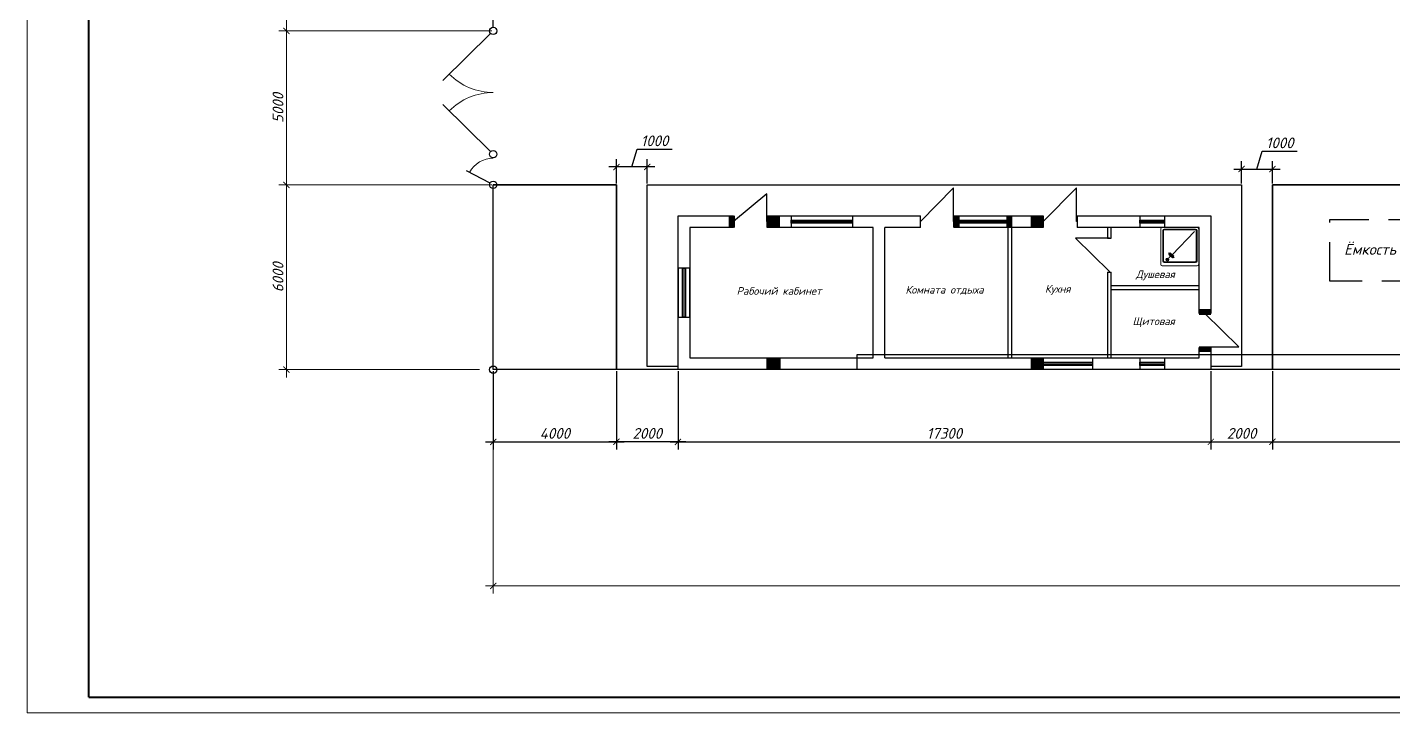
# Model space of a CAD drawing. Extents: x 108150 to 142535, y -18867 to -9422.
# Drawn here: x 136220.4 to 136663.8, y -15719.4 to -15496.8 of the extents above; entities that cross this region are included whole.
import ezdxf

# ---------------------------------------------------------------- set-up
doc = ezdxf.new("R2010")
doc.units = 0
doc.header["$MEASUREMENT"] = 0
doc.header["$PDMODE"] = 32
doc.header["$PDSIZE"] = 0.6
doc.linetypes.add('штриховая', pattern=[19.05, 12.7, -6.35])
doc.layers.add('(040) Ограда', color=7, linetype='Continuous')
for name, color, linetype, lineweight in [('надписи', 2, 'Continuous', 15), ('Основные', 4, 'Continuous', 40), ('Разм.', 8, 'Continuous', 15), ('Размер', 8, 'Continuous', 30), ('сантехника', 251, 'Continuous', 20)]:
    doc.layers.add(name, color=color, linetype=linetype, lineweight=lineweight)
doc.styles.add('ГОСТ', font='isocpeur.ttf', dxfattribs={"oblique": 15, "height": 2.5})
doc.styles.add('ГОСТ3.5', font='isocpeur.ttf', dxfattribs={"oblique": 15, "height": 3.5})
doc.dimstyles.new('100', dxfattribs={"dimtxt": 3.5, "dimasz": 2, "dimexe": 2.5, "dimexo": 0.5, "dimgap": 1, "dimtad": 1, "dimdec": 0, "dimlfac": 100, "dimtxsty": 'ГОСТ3.5', "dimblk": 'ARCHTICK', "dimcen": 2.5, "dimdle": 2.5, "dimclrd": 256, "dimclre": 256, "dimclrt": 2, "dimadec": 3, "dimazin": 0, "dimtfac": 1, "dimtdec": 0, "dimtmove": 1, "dimatfit": 3, "dimldrblk": 'DOTSMALL', "dimfxl": 1, "dimlwd": -1, "dimlwe": -1, "dimarcsym": 0})

# ---------------------------------------------------------------- blocks, each defined once
blk = doc.blocks.new('_ArchTick')
at = {"color": 0, "linetype": 'ByBlock', "const_width": 0.15}
blk.add_lwpolyline([(-0.5, -0.5), (0.5, 0.5)], dxfattribs=at)
blk = doc.blocks.new('*D3002')
at = {"layer": 'Defpoints', "color": 0, "linetype": 'ByBlock', "lineweight": 0, "ltscale": 2, "transparency": 16777216}
for p in [(136304.56, -15547.96), (136371.71, -15547.96), (136367.78, -15607.96)]:
    blk.add_point(p, dxfattribs=at)
at = {"layer": 'Разм.', "linetype": 'ByBlock', "ltscale": 2, "transparency": 16777216}
for p, q in [((136371.21, -15547.96), (136302.06, -15547.96)), ((136304.56, -15610.46), (136304.56, -15545.46)), ((136367.28, -15607.96), (136302.06, -15607.96))]:
    blk.add_line(p, q, dxfattribs=at)
at = {"layer": 'Разм.', "linetype": 'ByBlock', "ltscale": 2, "transparency": 16777216, "xscale": 2, "yscale": 2, "zscale": 2}
for p, rotation in [((136304.56, -15547.96), 90), ((136304.56, -15607.96), 270)]:
    blk.add_blockref('_ArchTick', p, dxfattribs=dict(at, rotation=rotation))
at = {"layer": 'Разм.', "color": 2, "linetype": 'ByBlock', "ltscale": 2, "transparency": 16777216, "insert": (136301.81, -15577.96), "char_height": 3.5, "attachment_point": 5, "rotation": 90, "style": 'ГОСТ3.5'}
blk.add_mtext('6000', dxfattribs=at)
blk = doc.blocks.new('_DotSmall')
at = {"color": 0, "linetype": 'ByBlock', "lineweight": 15, "const_width": 0.5}
blk.add_lwpolyline([(-0.0625, 0, 1), (0.0625, 0, 1)], format="xyb", close=True, dxfattribs=at)
blk = doc.blocks.new('*D3003')
at = {"layer": 'Defpoints', "color": 0, "linetype": 'ByBlock', "lineweight": 0, "ltscale": 2, "transparency": 16777216}
for p in [(136304.56, -15497.96), (136371.71, -15497.96), (136371.71, -15547.96)]:
    blk.add_point(p, dxfattribs=at)
at = {"layer": 'Разм.', "linetype": 'ByBlock', "ltscale": 2, "transparency": 16777216}
for p, q in [((136304.56, -15550.46), (136304.56, -15495.46)), ((136371.21, -15497.96), (136302.06, -15497.96)), ((136371.21, -15547.96), (136302.06, -15547.96))]:
    blk.add_line(p, q, dxfattribs=at)
at = {"layer": 'Разм.', "linetype": 'ByBlock', "ltscale": 2, "transparency": 16777216, "xscale": 2, "yscale": 2, "zscale": 2}
for p, rotation in [((136304.56, -15497.96), 90), ((136304.56, -15547.96), 270)]:
    blk.add_blockref('_ArchTick', p, dxfattribs=dict(at, rotation=rotation))
at = {"layer": 'Разм.', "color": 2, "linetype": 'ByBlock', "ltscale": 2, "transparency": 16777216, "insert": (136301.81, -15522.96), "char_height": 3.5, "attachment_point": 5, "rotation": 90, "style": 'ГОСТ3.5'}
blk.add_mtext('5000', dxfattribs=at)
blk = doc.blocks.new('*D3004')
at = {"layer": 'Defpoints', "color": 0, "linetype": 'ByBlock', "lineweight": 0, "ltscale": 2, "transparency": 16777216}
for p in [(136304.56, -15377.96), (136324.8, -15377.96), (136371.71, -15497.96)]:
    blk.add_point(p, dxfattribs=at)
at = {"layer": 'Разм.', "linetype": 'ByBlock', "ltscale": 2, "transparency": 16777216}
for p, q in [((136304.56, -15500.46), (136304.56, -15375.46)), ((136324.3, -15377.96), (136302.06, -15377.96)), ((136371.21, -15497.96), (136302.06, -15497.96))]:
    blk.add_line(p, q, dxfattribs=at)
at = {"layer": 'Разм.', "linetype": 'ByBlock', "ltscale": 2, "transparency": 16777216, "xscale": 2, "yscale": 2, "zscale": 2}
for p, rotation in [((136304.56, -15377.96), 90), ((136304.56, -15497.96), 270)]:
    blk.add_blockref('_ArchTick', p, dxfattribs=dict(at, rotation=rotation))
at = {"layer": 'Разм.', "color": 2, "linetype": 'ByBlock', "ltscale": 2, "transparency": 16777216, "insert": (136301.81, -15437.96), "char_height": 3.5, "attachment_point": 5, "rotation": 90, "style": 'ГОСТ3.5'}
blk.add_mtext('12000', dxfattribs=at)
blk = doc.blocks.new('*D3005')
at = {"layer": 'Defpoints', "color": 0, "linetype": 'ByBlock', "lineweight": 0, "ltscale": 2, "transparency": 16777216}
for p in [(136371.71, -15621.88), (137471.71, -15620.83), (137471.71, -15678.2)]:
    blk.add_point(p, dxfattribs=at)
at = {"layer": 'Разм.', "linetype": 'ByBlock', "ltscale": 2, "transparency": 16777216}
for p, q in [((136371.71, -15622.38), (136371.71, -15680.7)), ((137471.71, -15621.33), (137471.71, -15680.7)), ((136369.21, -15678.2), (137474.21, -15678.2))]:
    blk.add_line(p, q, dxfattribs=at)
at = {"layer": 'Разм.', "linetype": 'ByBlock', "ltscale": 2, "transparency": 16777216, "xscale": 2, "yscale": 2, "zscale": 2, "rotation": 180}
blk.add_blockref('_ArchTick', (136371.71, -15678.2), dxfattribs=at)
at = {"layer": 'Разм.', "linetype": 'ByBlock', "ltscale": 2, "transparency": 16777216, "xscale": 2, "yscale": 2, "zscale": 2}
blk.add_blockref('_ArchTick', (137471.71, -15678.2), dxfattribs=at)
at = {"layer": 'Разм.', "color": 2, "linetype": 'ByBlock', "ltscale": 2, "transparency": 16777216, "insert": (136921.71, -15675.45), "char_height": 3.5, "attachment_point": 5, "style": 'ГОСТ3.5'}
blk.add_mtext('110000', dxfattribs=at)
blk = doc.blocks.new('*D3042')
at = {"linetype": 'Continuous', "transparency": 16777216}
for p, q in [((136431.71, -15608.46), (136431.71, -15633.91)), ((136604.71, -15608.46), (136604.71, -15633.91)), ((136429.21, -15631.41), (136607.21, -15631.41))]:
    blk.add_line(p, q, dxfattribs=at)
at = {"layer": 'Defpoints', "color": 0, "linetype": 'Continuous', "lineweight": 0, "transparency": 16777216}
for p in [(136431.71, -15607.96), (136604.71, -15607.96), (136604.71, -15631.41)]:
    blk.add_point(p, dxfattribs=at)
at = {"linetype": 'Continuous', "transparency": 16777216, "xscale": 2, "yscale": 2, "zscale": 2, "rotation": 180}
blk.add_blockref('_ArchTick', (136431.71, -15631.41), dxfattribs=at)
at = {"linetype": 'Continuous', "transparency": 16777216, "xscale": 2, "yscale": 2, "zscale": 2}
blk.add_blockref('_ArchTick', (136604.71, -15631.41), dxfattribs=at)
at = {"color": 2, "linetype": 'Continuous', "lineweight": 0, "transparency": 16777216, "insert": (136518.21, -15628.66), "char_height": 3.5, "attachment_point": 5, "style": 'ГОСТ3.5'}
blk.add_mtext('17300', dxfattribs=at)
blk = doc.blocks.new('*D3043')
at = {"linetype": 'Continuous', "transparency": 16777216}
for p, q in [((136411.71, -15608.46), (136411.71, -15633.91)), ((136431.71, -15608.46), (136431.71, -15633.91)), ((136434.21, -15631.41), (136409.21, -15631.41))]:
    blk.add_line(p, q, dxfattribs=at)
at = {"layer": 'Defpoints', "color": 0, "linetype": 'Continuous', "lineweight": 0, "transparency": 16777216}
for p in [(136411.71, -15607.96), (136431.71, -15607.96), (136411.71, -15631.41)]:
    blk.add_point(p, dxfattribs=at)
at = {"linetype": 'Continuous', "transparency": 16777216, "xscale": 2, "yscale": 2, "zscale": 2, "rotation": 180}
blk.add_blockref('_ArchTick', (136411.71, -15631.41), dxfattribs=at)
at = {"linetype": 'Continuous', "transparency": 16777216, "xscale": 2, "yscale": 2, "zscale": 2}
blk.add_blockref('_ArchTick', (136431.71, -15631.41), dxfattribs=at)
at = {"color": 2, "linetype": 'Continuous', "lineweight": 0, "transparency": 16777216, "insert": (136421.71, -15628.66), "char_height": 3.5, "attachment_point": 5, "style": 'ГОСТ3.5'}
blk.add_mtext('2000', dxfattribs=at)
blk = doc.blocks.new('*D3044')
at = {"linetype": 'Continuous', "transparency": 16777216}
for p, q in [((136604.71, -15608.46), (136604.71, -15633.91)), ((136624.71, -15608.46), (136624.71, -15633.91)), ((136602.21, -15631.41), (136627.21, -15631.41))]:
    blk.add_line(p, q, dxfattribs=at)
at = {"layer": 'Defpoints', "color": 0, "linetype": 'Continuous', "lineweight": 0, "transparency": 16777216}
for p in [(136604.71, -15607.96), (136624.71, -15607.96), (136624.71, -15631.41)]:
    blk.add_point(p, dxfattribs=at)
at = {"linetype": 'Continuous', "transparency": 16777216, "xscale": 2, "yscale": 2, "zscale": 2, "rotation": 180}
blk.add_blockref('_ArchTick', (136604.71, -15631.41), dxfattribs=at)
at = {"linetype": 'Continuous', "transparency": 16777216, "xscale": 2, "yscale": 2, "zscale": 2}
blk.add_blockref('_ArchTick', (136624.71, -15631.41), dxfattribs=at)
at = {"color": 2, "linetype": 'Continuous', "lineweight": 0, "transparency": 16777216, "insert": (136614.71, -15628.66), "char_height": 3.5, "attachment_point": 5, "style": 'ГОСТ3.5'}
blk.add_mtext('2000', dxfattribs=at)
blk = doc.blocks.new('*D3045')
at = {"linetype": 'Continuous', "transparency": 16777216}
for p, q in [((136624.71, -15608.46), (136624.71, -15633.91)), ((136884.71, -15608.46), (136884.71, -15633.91)), ((136622.21, -15631.41), (136887.21, -15631.41))]:
    blk.add_line(p, q, dxfattribs=at)
at = {"layer": 'Defpoints', "color": 0, "linetype": 'Continuous', "lineweight": 0, "transparency": 16777216}
for p in [(136624.71, -15607.96), (136884.71, -15607.96), (136884.71, -15631.41)]:
    blk.add_point(p, dxfattribs=at)
at = {"linetype": 'Continuous', "transparency": 16777216, "xscale": 2, "yscale": 2, "zscale": 2, "rotation": 180}
blk.add_blockref('_ArchTick', (136624.71, -15631.41), dxfattribs=at)
at = {"linetype": 'Continuous', "transparency": 16777216, "xscale": 2, "yscale": 2, "zscale": 2}
blk.add_blockref('_ArchTick', (136884.71, -15631.41), dxfattribs=at)
at = {"color": 2, "linetype": 'Continuous', "lineweight": 0, "transparency": 16777216, "insert": (136754.71, -15628.66), "char_height": 3.5, "attachment_point": 5, "style": 'ГОСТ3.5'}
blk.add_mtext('26000', dxfattribs=at)
blk = doc.blocks.new('*D3049')
at = {"linetype": 'Continuous', "transparency": 16777216}
for p, q in [((136371.71, -15608.46), (136371.71, -15633.91)), ((136411.71, -15608.46), (136411.71, -15633.91)), ((136369.21, -15631.41), (136414.21, -15631.41))]:
    blk.add_line(p, q, dxfattribs=at)
at = {"layer": 'Defpoints', "color": 0, "linetype": 'Continuous', "lineweight": 0, "transparency": 16777216}
for p in [(136371.71, -15607.96), (136411.71, -15607.96), (136411.71, -15631.41)]:
    blk.add_point(p, dxfattribs=at)
at = {"linetype": 'Continuous', "transparency": 16777216, "xscale": 2, "yscale": 2, "zscale": 2, "rotation": 180}
blk.add_blockref('_ArchTick', (136371.71, -15631.41), dxfattribs=at)
at = {"linetype": 'Continuous', "transparency": 16777216, "xscale": 2, "yscale": 2, "zscale": 2}
blk.add_blockref('_ArchTick', (136411.71, -15631.41), dxfattribs=at)
at = {"color": 2, "linetype": 'Continuous', "lineweight": 0, "transparency": 16777216, "insert": (136391.71, -15628.66), "char_height": 3.5, "attachment_point": 5, "style": 'ГОСТ3.5'}
blk.add_mtext('4000', dxfattribs=at)
blk = doc.blocks.new('9')
at = {"layer": 'сантехника', "color": 5, "lineweight": 20}
for p, q in [((1892792, 374168), (1891957, 374168)), ((1891922, 374134), (1891922, 373287)), ((1891972, 373328), (1891972, 374053)), ((1891989, 374041), (1891989, 373337)), ((1892006, 374087), (1892752, 374087)), ((1892018, 374069), (1892739, 374069)), ((1892239, 373979), (1892110, 373858)), ((1892200, 373978), (1892112, 373895)), ((1892112, 373895), (1892145, 373860)), ((1892118, 373979), (1892158, 373938)), ((1892237, 373941), (1892145, 373860)), ((1892192, 373902), (1892727, 373348)), ((1892200, 373978), (1892237, 373941)), ((1892767, 374041), (1892767, 373337)), ((1892787, 374053), (1892787, 373328)), ((1892826, 374134), (1892826, 373287)), ((1892826, 373287), (1892826, 374134)), ((1891957, 373253), (1892792, 373253)), ((1892752, 373294), (1892006, 373294)), ((1892018, 373308), (1892739, 373308))]:
    blk.add_line(p, q, dxfattribs=at)
for centre, radius in [((1892083, 374019), 34.8), ((1892083, 374018), 13.7)]:
    blk.add_circle(centre, radius, dxfattribs=at)
for centre, radius, start, end in [((1891957, 374134), 34.2, 90, 180), ((1892792, 374134), 34.2, 0, 90), ((1892006, 374053), 34.2, 90, 180), ((1892018, 374041), 28.5, 90, 180), ((1892739, 374041), 28.5, 0, 90), ((1892752, 374053), 34.2, 0, 90), ((1891957, 373287), 34.2, 180, 270), ((1892006, 373328), 34.2, 180, 270), ((1892018, 373337), 28.5, 180, 270), ((1892739, 373337), 28.5, 270, 0), ((1892752, 373328), 34.2, 270, 0), ((1892792, 373287), 34.2, 270, 0)]:
    blk.add_arc(centre, radius, start, end, dxfattribs=at)
blk = doc.blocks.new('*D3230')
at = {"linetype": 'Continuous', "transparency": 16777216}
for p, q in [((136619.71, -15542.8), (136621.44, -15537.05)), ((136621.44, -15537.05), (136632.77, -15537.05)), ((136612.21, -15542.8), (136627.21, -15542.8)), ((136614.71, -15547.46), (136614.71, -15540.3)), ((136624.71, -15547.46), (136624.71, -15540.3))]:
    blk.add_line(p, q, dxfattribs=at)
at = {"layer": 'Defpoints', "color": 0, "linetype": 'Continuous', "lineweight": 0, "transparency": 16777216}
for p in [(136624.71, -15542.8), (136614.71, -15547.96), (136624.71, -15547.96)]:
    blk.add_point(p, dxfattribs=at)
at = {"linetype": 'Continuous', "transparency": 16777216, "xscale": 2, "yscale": 2, "zscale": 2, "rotation": 180}
blk.add_blockref('_ArchTick', (136614.71, -15542.8), dxfattribs=at)
at = {"linetype": 'Continuous', "transparency": 16777216, "xscale": 2, "yscale": 2, "zscale": 2}
blk.add_blockref('_ArchTick', (136624.71, -15542.8), dxfattribs=at)
at = {"color": 2, "linetype": 'Continuous', "lineweight": 0, "transparency": 16777216, "insert": (136627.11, -15534.3), "char_height": 3.5, "attachment_point": 5, "style": 'ГОСТ3.5'}
blk.add_mtext('1000', dxfattribs=at)
blk = doc.blocks.new('*D3231')
at = {"linetype": 'Continuous', "transparency": 16777216}
for p, q in [((136411.71, -15547.46), (136411.71, -15539.64)), ((136416.71, -15542.14), (136418.44, -15536.39)), ((136418.44, -15536.39), (136429.77, -15536.39)), ((136421.71, -15547.46), (136421.71, -15539.64)), ((136424.21, -15542.14), (136409.21, -15542.14))]:
    blk.add_line(p, q, dxfattribs=at)
at = {"layer": 'Defpoints', "color": 0, "linetype": 'Continuous', "lineweight": 0, "transparency": 16777216}
for p in [(136411.71, -15542.14), (136411.71, -15547.96), (136421.71, -15547.96)]:
    blk.add_point(p, dxfattribs=at)
at = {"linetype": 'Continuous', "transparency": 16777216, "xscale": 2, "yscale": 2, "zscale": 2, "rotation": 180}
blk.add_blockref('_ArchTick', (136411.71, -15542.14), dxfattribs=at)
at = {"linetype": 'Continuous', "transparency": 16777216, "xscale": 2, "yscale": 2, "zscale": 2}
blk.add_blockref('_ArchTick', (136421.71, -15542.14), dxfattribs=at)
at = {"color": 2, "linetype": 'Continuous', "lineweight": 0, "transparency": 16777216, "insert": (136424.11, -15533.64), "char_height": 3.5, "attachment_point": 5, "style": 'ГОСТ3.5'}
blk.add_mtext('1000', dxfattribs=at)

msp = doc.modelspace()

# ---------------------------------------------------------------- hatches: boundary and pattern name
at = {"lineweight": 15}
h = msp.add_hatch(color=116, dxfattribs=at)
h.set_gradient(color1=(132, 132, 132), color2=(145, 145, 145), one_color=1, tint=0.57)
h.paths.add_polyline_path([(136448.4113, -15557.9575), (136449.7113, -15557.9575), (136449.7113, -15561.7575), (136448.4113, -15561.7575)])
at = {"lineweight": 60}
h = msp.add_hatch(color=116, dxfattribs=at)
h.set_gradient(color1=(91, 91, 91), color2=(115, 115, 115), one_color=1, tint=0.45)
h.paths.add_polyline_path([(136464.5113, -15561.7575), (136460.7113, -15561.7575), (136460.7113, -15557.9575), (136464.5113, -15557.9575)])
at = {"lineweight": 15}
h = msp.add_hatch(color=116, dxfattribs=at)
h.set_gradient(color1=(132, 132, 132), color2=(145, 145, 145), one_color=1, tint=0.57)
h.paths.add_polyline_path([(136521.4113, -15557.9575), (136522.7113, -15557.9575), (136522.7113, -15561.7575), (136521.4113, -15561.7575)])
h = msp.add_hatch(color=116, dxfattribs=at)
h.set_gradient(color1=(132, 132, 132), color2=(145, 145, 145), one_color=1, tint=0.57)
h.paths.add_polyline_path([(136538.7113, -15557.9575), (136540.0113, -15557.9575), (136540.0113, -15561.7575), (136538.7113, -15561.7575)])
at = {"lineweight": 60}
h = msp.add_hatch(color=116, dxfattribs=at)
h.set_gradient(color1=(91, 91, 91), color2=(115, 115, 115), one_color=1, tint=0.45)
h.paths.add_polyline_path([(136550.3113, -15561.7575), (136546.5113, -15561.7575), (136546.5113, -15557.9575), (136550.3113, -15557.9575)])
at = {"lineweight": 15}
h = msp.add_hatch(color=116, dxfattribs=at)
h.set_gradient(color1=(132, 132, 132), color2=(145, 145, 145), one_color=1, tint=0.57)
h.paths.add_polyline_path([(136604.7113, -15588.4575), (136604.7113, -15589.7575), (136602.8113, -15589.7575), (136602.8113, -15588.4575)])
h.paths.add_polyline_path([(136602.8113, -15588.4575), (136602.8113, -15589.7575), (136600.9113, -15589.7575), (136600.9113, -15588.4575)])
h = msp.add_hatch(color=116, dxfattribs=at)
h.set_gradient(color1=(132, 132, 132), color2=(145, 145, 145), one_color=1, tint=0.57)
h.paths.add_polyline_path([(136600.9113, -15602.0575), (136600.9113, -15600.7575), (136604.7113, -15600.7575), (136604.7113, -15602.0575)])
at = {"lineweight": 25}
h = msp.add_hatch(color=256, dxfattribs=at)
h.set_gradient(color1=(91, 91, 91), color2=(115, 115, 115), one_color=1, tint=0.45)
h.paths.add_polyline_path([(136464.5113, -15607.9575), (136460.7113, -15607.9575), (136460.7113, -15604.1575), (136464.5113, -15604.1575)])
at = {"lineweight": 60}
h = msp.add_hatch(color=116, dxfattribs=at)
h.set_gradient(color1=(91, 91, 91), color2=(115, 115, 115), one_color=1, tint=0.45)
h.paths.add_polyline_path([(136550.3113, -15607.9575), (136546.5113, -15607.9575), (136546.5113, -15604.1575), (136550.3113, -15604.1575)])

# ---------------------------------------------------------------- linework, layer by layer
at = {"layer": '(040) Ограда', "color": 251, "linetype": 'штриховая', "lineweight": 25}
msp.add_lwpolyline([(136643.3551, -15559.1991), (136691.9929, -15559.1991), (136691.9929, -15579.2474), (136643.3551, -15579.2474)], close=True, dxfattribs=at)
at = {"color": 1, "linetype": 'ByBlock', "lineweight": 30}
for p, q in [((136371.7113, -15496.7719), (136371.7113, -15277.9575)), ((136355.3032, -15514.0916), (136370.866, -15498.7888)), ((136370.866, -15537.1262), (136355.3032, -15521.8234)), ((136370.6636, -15547.4026), (136362.9995, -15543.3432)), ((136371.7113, -15607.9575), (136371.7113, -15547.9575)), ((136431.7113, -15607.9575), (136371.7113, -15607.9575)), ((137471.7113, -15607.9575), (136604.7113, -15607.9575))]:
    msp.add_line(p, q, dxfattribs=at)
at = {"color": 251, "linetype": 'ByBlock', "lineweight": 35}
for p, q in [((136371.7113, -15547.9575), (136411.7113, -15547.9575)), ((136411.7113, -15547.9575), (136411.7113, -15607.9575)), ((136884.7113, -15547.9575), (136624.7113, -15547.9575)), ((136624.7113, -15547.9575), (136624.7113, -15607.9575))]:
    msp.add_line(p, q, dxfattribs=at)
at = {"lineweight": 25}
for p, q in [((136460.5113, -15550.8575), (136449.7113, -15559.8575)), ((136460.5113, -15559.8575), (136460.5113, -15550.8575)), ((136521.2113, -15548.8575), (136510.4113, -15559.8575)), ((136521.2113, -15559.8575), (136521.2113, -15548.8575)), ((136561.1113, -15548.8575), (136550.3113, -15559.8575)), ((136561.1113, -15559.8575), (136561.1113, -15548.8575)), ((136460.7113, -15559.8575), (136460.5113, -15559.8575)), ((136460.7113, -15557.9575), (136460.7113, -15561.7575)), ((136464.5113, -15557.9575), (136464.5113, -15561.7575)), ((136468.4128, -15557.9575), (136468.4128, -15561.7575)), ((136468.4128, -15559.8575), (136488.4128, -15559.8575)), ((136488.4128, -15557.9575), (136488.4128, -15561.7575)), ((136495.1147, -15604.1575), (136495.1147, -15561.7575)), ((136498.9147, -15604.1575), (136498.9147, -15561.7575)), ((136521.4113, -15559.8575), (136521.2113, -15559.8575)), ((136522.7113, -15559.8575), (136538.7113, -15559.8575)), ((136538.9147, -15604.1575), (136538.9147, -15561.7575)), ((136540.1147, -15604.1575), (136540.1147, -15561.7575)), ((136550.3113, -15557.9575), (136550.3113, -15561.7575)), ((136561.3113, -15559.8575), (136561.1113, -15559.8575)), ((136571.2147, -15561.7575), (136571.2147, -15565.2488)), ((136572.4147, -15565.2488), (136572.4147, -15561.7575)), ((136581.7143, -15557.9635), (136581.7143, -15561.7635)), ((136581.7143, -15559.8635), (136589.7143, -15559.8635)), ((136589.7143, -15557.9635), (136589.7143, -15561.7635)), ((136571.8147, -15565.2488), (136560.8147, -15565.2488)), ((136571.8147, -15576.0488), (136560.8147, -15565.2488)), ((136571.2147, -15565.2488), (136572.4147, -15565.2488)), ((136433.6113, -15574.9575), (136433.6113, -15590.9575)), ((136571.2147, -15576.2488), (136571.2147, -15604.1575)), ((136571.2147, -15576.2488), (136572.4147, -15576.2488)), ((136571.7823, -15576.2488), (136571.7823, -15576.0488)), ((136572.4147, -15604.1575), (136572.4147, -15576.2488)), ((136600.9113, -15580.7575), (136572.4147, -15580.7575)), ((136572.4147, -15581.9575), (136600.9113, -15581.9575)), ((136602.8113, -15589.7575), (136613.8113, -15600.5575)), ((136602.8113, -15600.5575), (136613.8113, -15600.5575)), ((136550.3113, -15604.1575), (136550.3113, -15607.9575)), ((136550.3113, -15604.1575), (136550.3113, -15607.9575)), ((136550.3113, -15604.1575), (136550.3113, -15607.9575)), ((136550.3113, -15606.0575), (136566.3113, -15606.0575)), ((136566.3113, -15604.1575), (136566.3113, -15607.9575)), ((136581.7143, -15604.1575), (136581.7143, -15607.9575)), ((136581.7143, -15606.0575), (136589.7143, -15606.0575)), ((136589.7143, -15604.1575), (136589.7143, -15607.9575))]:
    msp.add_line(p, q, dxfattribs=at)
at = {"color": 116, "lineweight": 53}
for p, q in [((136449.7113, -15557.9575), (136449.7113, -15561.7575)), ((136522.7113, -15557.9575), (136522.7113, -15561.7575)), ((136538.7113, -15557.9575), (136538.7113, -15561.7575)), ((136600.9113, -15589.7575), (136604.7113, -15589.7575)), ((136600.9113, -15600.7575), (136604.7113, -15600.7575)), ((136602.8113, -15600.7575), (136602.8113, -15600.5575)), ((136464.5113, -15604.1575), (136464.5113, -15607.9575))]:
    msp.add_line(p, q, dxfattribs=at)
at = {"color": 3, "linetype": 'Continuous'}
msp.add_line((136489.7594, -15603.141), (136489.7594, -15607.9575), dxfattribs=at)
msp.add_lwpolyline([(137201.7058, -15467.2773), (137201.7058, -15603.141), (136489.7594, -15603.141)], dxfattribs=at)
at = {"lineweight": 25}
for points in [[(136431.7113, -15606.9575), (136421.7113, -15606.9575), (136421.7113, -15547.9575), (136614.7113, -15547.9575), (136614.7113, -15606.9575), (136604.7113, -15606.9575)], [(136604.7113, -15600.7575), (136604.7113, -15607.9575), (136431.7113, -15607.9575), (136431.7113, -15557.9575), (136449.7113, -15557.9575)], [(136449.7113, -15561.7575), (136435.5113, -15561.7575), (136435.5113, -15604.1575), (136495.1147, -15604.1575)], [(136460.5113, -15557.9575), (136510.4113, -15557.9575)], [(136495.1147, -15561.7575), (136460.7113, -15561.7575)], [(136510.4113, -15561.7575), (136498.9147, -15561.7575)], [(136510.4113, -15561.7575), (136510.4113, -15557.9575)], [(136521.2113, -15557.9575), (136550.3113, -15557.9575)], [(136550.3113, -15561.7575), (136521.4113, -15561.7575)], [(136550.3113, -15561.7575), (136550.3113, -15557.9575)], [(136561.3113, -15557.9575), (136604.7113, -15557.9575), (136604.7113, -15589.7575)], [(136561.3113, -15557.9575), (136561.3113, -15561.7575)], [(136600.9113, -15589.7575), (136600.9113, -15561.7575), (136561.3113, -15561.7575)], [(136498.9147, -15604.1575), (136600.9113, -15604.1575), (136600.9113, -15600.7575)]]:
    msp.add_lwpolyline(points, dxfattribs=at)
for points in [[(136449.7113, -15557.9575), (136449.7113, -15561.7575), (136448.4113, -15561.7575), (136448.4113, -15557.9575)], [(136460.7113, -15557.9575), (136464.5113, -15557.9575), (136464.5113, -15561.7575), (136460.7113, -15561.7575)], [(136468.4128, -15559.3575), (136488.4128, -15559.3575), (136488.4128, -15560.3575), (136468.4128, -15560.3575)], [(136522.7113, -15557.9575), (136522.7113, -15561.7575), (136521.4113, -15561.7575), (136521.4113, -15557.9575)], [(136522.7113, -15559.3575), (136538.7113, -15559.3575), (136538.7113, -15560.3575), (136522.7113, -15560.3575)], [(136540.0113, -15557.9575), (136540.0113, -15561.7575), (136538.7113, -15561.7575), (136538.7113, -15557.9575)], [(136546.5113, -15557.9575), (136550.3113, -15557.9575), (136550.3113, -15561.7575), (136546.5113, -15561.7575)], [(136581.7143, -15559.3635), (136589.7143, -15559.3635), (136589.7143, -15560.3635), (136581.7143, -15560.3635)], [(136431.7113, -15590.9575), (136435.5113, -15590.9575), (136435.5113, -15574.9575), (136431.7113, -15574.9575)], [(136433.1113, -15574.9575), (136434.1113, -15574.9575), (136434.1113, -15590.9575), (136433.1113, -15590.9575)], [(136600.9113, -15588.4575), (136604.7113, -15588.4575), (136604.7113, -15589.7575), (136600.9113, -15589.7575)], [(136600.9113, -15600.7575), (136604.7113, -15600.7575), (136604.7113, -15602.0575), (136600.9113, -15602.0575)], [(136460.7113, -15604.1575), (136464.5113, -15604.1575), (136464.5113, -15607.9575), (136460.7113, -15607.9575)], [(136546.5113, -15604.1575), (136550.3113, -15604.1575), (136550.3113, -15607.9575), (136546.5113, -15607.9575)], [(136550.3113, -15605.5575), (136566.3113, -15605.5575), (136566.3113, -15606.5575), (136550.3113, -15606.5575)], [(136581.7143, -15605.5575), (136589.7143, -15605.5575), (136589.7143, -15606.5575), (136581.7143, -15606.5575)]]:
    msp.add_lwpolyline(points, close=True, dxfattribs=at)
at = {"color": 116, "lineweight": 53}
msp.add_lwpolyline([(136521.4113, -15557.9575), (136521.4113, -15561.7575)], dxfattribs=at)
at = {"color": 1, "linetype": 'ByBlock', "lineweight": 30}
for centre in [(136371.7113, -15497.9575), (136371.7113, -15537.9575), (136371.7113, -15547.9575), (136371.7113, -15607.9575)]:
    msp.add_circle(centre, 1.1856, dxfattribs=at)
at = {"color": 251, "linetype": 'Continuous', "lineweight": 0}
for centre, radius, start, end in [((136371.7113, -15497.9575), 20, 224.517491, 270), ((136371.7113, -15537.9575), 20, 90, 135.482509), ((136371.7113, -15547.9575), 8.6845, 90, 152.091781)]:
    msp.add_arc(centre, radius, start, end, dxfattribs=at)
at = {"layer": 'Основные'}
for q in [(136240.4129, -15130.3676), (137765.4129, -15714.3676)]:
    msp.add_line((136240.4129, -15714.3676), q, dxfattribs=at)
at = {"layer": 'Размер', "linetype": 'ByBlock', "lineweight": 0, "ltscale": 0.5}
for q in [(136220.4129, -15125.3676), (137770.4129, -15719.3676)]:
    msp.add_line((136220.4129, -15719.3676), q, dxfattribs=at)

# ---------------------------------------------------------------- block references
at = {"color": 0, "lineweight": 25, "xscale": -0.01365127255587995, "yscale": 0.01365127255587995, "zscale": 0.01365127255587995, "rotation": 180}
msp.add_blockref('9', (110761.2995, -10466.3756), dxfattribs=at)

# ---------------------------------------------------------------- texts
at = {"layer": 'надписи', "color": 2, "style": 'ГОСТ', "oblique": 15}
msp.add_text('Ёмкость для воды', height=3.5, dxfattribs=at).set_placement((136648.0164, -15570.6424))
at = {"layer": 'надписи', "lineweight": 25, "char_height": 2.5, "width": 30.662299, "attachment_point": 7, "style": 'ГОСТ'}
for s, insert in [('\\pi8.44597;Душевая', (136571.954, -15578.9168)), ('Рабочий кабинет', (136450.7433, -15583.6525, 754.4947)), ('Комната отдыха', (136505.5662, -15583.6525, 754.4947)), ('Кухня', (136550.8556, -15583.6525, 754.4947)), ('\\pi8.17923;Щитовая', (136571.1171, -15594.172))]:
    msp.add_mtext(s, dxfattribs=dict(at, insert=insert))

# ---------------------------------------------------------------- dimensions: what is measured, and where the dimension line sits
at = {"color": 1, "linetype": 'Continuous', "lineweight": 0}
for base, p1, p2, picture, middle in [((136411.7113, -15542.1439), (136421.7113, -15547.9575), (136411.7113, -15547.9575), '*D3231', (136419.4363, -15533.6439)), ((136624.7113, -15542.7962), (136614.7113, -15547.9575), (136624.7113, -15547.9575), '*D3230', (136622.4363, -15534.2962)), ((136411.7113, -15631.4094), (136371.7113, -15607.9575), (136411.7113, -15607.9575), '*D3049', (136391.7113, -15628.6594)), ((136411.7113, -15631.4094), (136431.7113, -15607.9575), (136411.7113, -15607.9575), '*D3043', (136421.7113, -15628.6594)), ((136604.7113, -15631.4094), (136431.7113, -15607.9575), (136604.7113, -15607.9575), '*D3042', (136518.2113, -15628.6594)), ((136624.7113, -15631.4094), (136604.7113, -15607.9575), (136624.7113, -15607.9575), '*D3044', (136614.7113, -15628.6594)), ((136884.7113, -15631.4094), (136624.7113, -15607.9575), (136884.7113, -15607.9575), '*D3045', (136754.7113, -15628.6594))]:
    dim = msp.add_linear_dim(base=base, p1=p1, p2=p2, dimstyle='100', dxfattribs=at)
    dim.commit()
    dim.dimension.update_dxf_attribs({"geometry": picture, "text_midpoint": middle})
at = {"layer": 'Разм.', "linetype": 'ByBlock', "ltscale": 2}
for base, p1, p2, picture, middle in [((136304.5569, -15377.9574), (136371.7113, -15497.9575), (136324.799, -15377.9574), '*D3004', (136301.8069, -15437.9574)), ((136304.5569, -15497.9575), (136371.7113, -15547.9575), (136371.7113, -15497.9575), '*D3003', (136301.8069, -15522.9575)), ((136304.5569, -15547.9575), (136367.7831, -15607.9575), (136371.7113, -15547.9575), '*D3002', (136301.8069, -15577.9575))]:
    dim = msp.add_linear_dim(base=base, p1=p1, p2=p2, angle=90, dimstyle='100', dxfattribs=at)
    dim.commit()
    dim.dimension.update_dxf_attribs({"geometry": picture, "text_midpoint": middle})
dim = msp.add_linear_dim(base=(137471.7113, -15678.1981), p1=(136371.7113, -15621.8757), p2=(137471.7113, -15620.8311), dimstyle='100', dxfattribs=at)
dim.commit()
dim.dimension.update_dxf_attribs({"geometry": '*D3005', "text_midpoint": (136921.7113, -15675.4481)})

doc.saveas('drawing.dxf')
